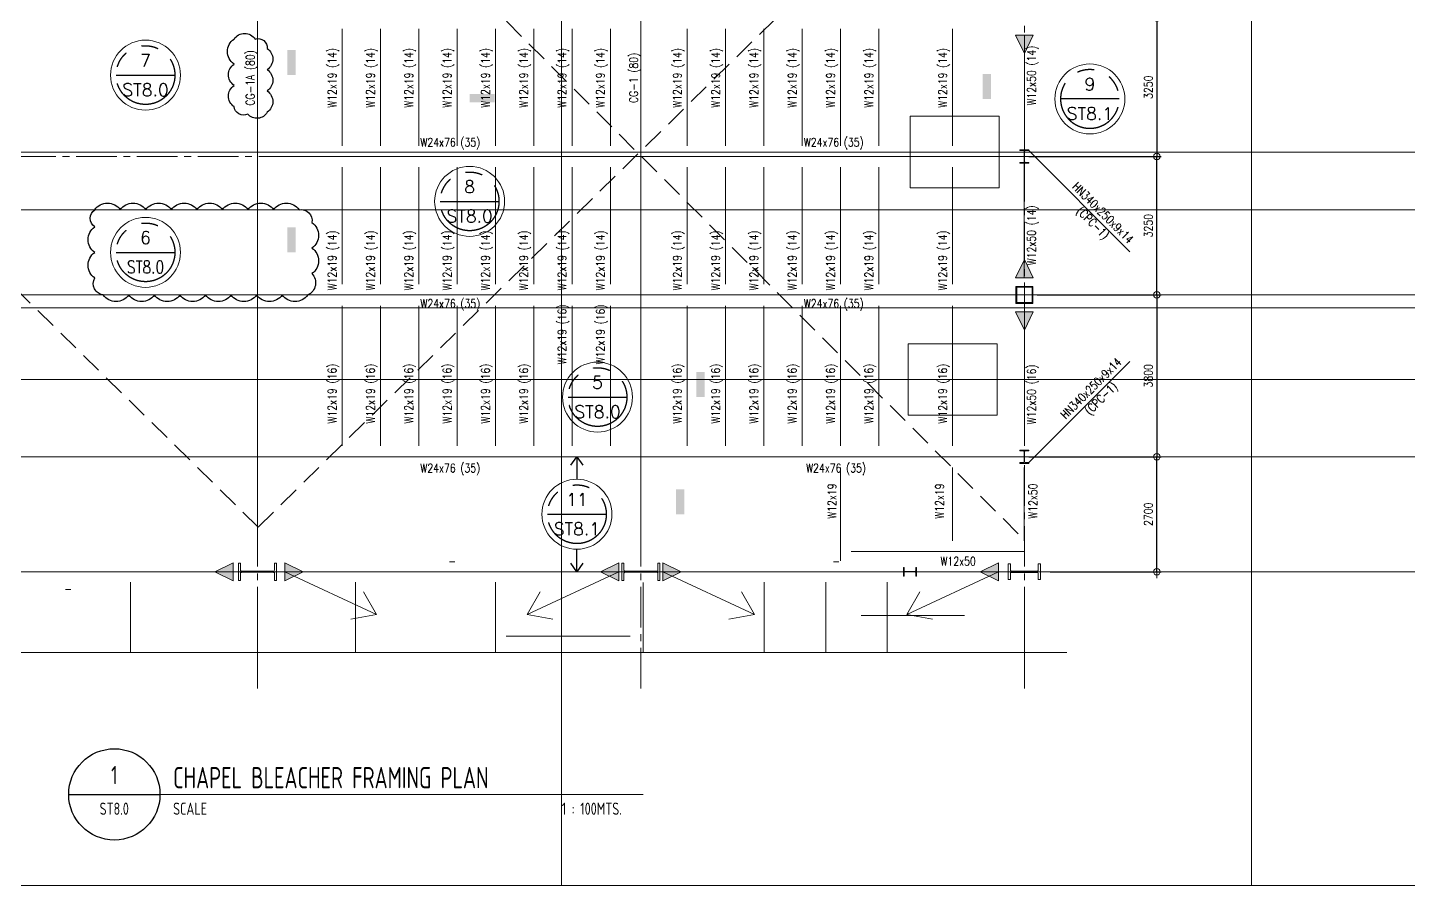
# Model space of a CAD drawing. Header units: millimetres. Extents: x 374056 to 882622, y 26363 to 140094.
# Drawn here: x 734124 to 766536, y 47677 to 67815 of the extents above; entities that cross this region are included whole.
import ezdxf
from ezdxf.enums import TextEntityAlignment as Align

# ---------------------------------------------------------------- set-up
doc = ezdxf.new("R2010")
doc.units = ezdxf.units.MM
doc.header["$MEASUREMENT"] = 0
for name, pattern in [('CENTER', [50.800000000000004, 31.75, -6.35, 6.35, -6.35]), ('CENTER2', [28.575000000000003, 19.05, -3.175, 3.175, -3.175]), ('HIDDEN', [0.375, 0.25, -0.125]), ('PHANTOM2', [1.25, 0.625, -0.125, 0.125, -0.125, 0.125, -0.125])]:
    doc.linetypes.add(name, pattern=pattern)
doc.layers.get('0').update_dxf_attribs({"lineweight": 9})
for name, color, linetype, lineweight in [('A-ANNO_DIM', 1, 'Continuous', 5), ('A_ARCHITECTURAL BACKGROUND', 251, 'Continuous', 5), ('COLUMN', 4, 'Continuous', 20), ('HATCH', 8, 'Continuous', 5), ('HATCH @ 1', 8, 'Continuous', 5), ('OUTLINE', 252, 'CENTER2', 9), ('REVCLOUD', 6, 'Continuous', 25), ('S-ANNO-DIMS', 252, 'Continuous', 5), ('S-ANNO-NPLT', 7, 'Continuous', 9), ('S-Anno-Symb', 143, 'PHANTOM2', 30), ('S-Anno-Text', 52, 'Continuous', 9), ('S-BEAM', 5, 'Continuous', 9), ('S-BEAM-IDEN', 2, 'Continuous', 9), ('S-BRACE', 2, 'Continuous', 9), ('S-CONN', 1, 'Continuous', 9), ('S_GRID LINES', 252, 'CENTER', 5)]:
    doc.layers.add(name, color=color, linetype=linetype, lineweight=lineweight)
doc.layers.add('S-DETL-GRID', color=62, linetype='Continuous', lineweight=9, plot=False)
doc.layers.add('TARGET-MAIN', color=1, linetype='Continuous')
doc.styles.add('1', font='romans.shx', dxfattribs={"width": 0.8, "height": 100})
doc.styles.add('ARCHITEXT', font='architxt.shx', dxfattribs={"width": 0.85})
doc.styles.add('ARIALNW', font='ARIALN.TTF')
doc.styles.add('ROMANS', font='ROMANS.shx', dxfattribs={"width": 0.8, "height": 40})
doc.styles.add('ROMANSX', font='ROMANS.shx', dxfattribs={"height": 0.09375})
doc.styles.add('SIMPLEX', font='SIMPLEX.shx', dxfattribs={"width": 1.1})
doc.dimstyles.new('DIM 200', dxfattribs={"dimtxt": 0.36, "dimasz": 0.2, "dimexe": 0.1, "dimexo": 0, "dimgap": 0.08, "dimtad": 1, "dimlfac": 2, "dimrnd": 0.005, "dimzin": 1, "dimdsep": 46, "dimtxsty": 'ARIALNW', "dimcen": 0.09, "dimclrd": 6, "dimclre": 6, "dimclrt": 13, "dimadec": 0, "dimazin": 0, "dimtfac": 1, "dimtofl": 0, "dimtmove": 2, "dimatfit": 3, "dimfxl": 0, "dimtolj": 1, "dimtzin": 0, "dimarcsym": 0})
doc.dimstyles.new('DIM_100', dxfattribs={"dimtxt": 300, "dimasz": 2, "dimexe": 100, "dimexo": 250, "dimgap": 250, "dimtad": 1, "dimdec": 0, "dimrnd": 1, "dimzin": 1, "dimdsep": 46, "dimtxsty": '1', "dimblk1": 'ESCADIM_ARW', "dimblk2": 'ESCADIM_ARW', "dimsah": 1, "dimcen": 50, "dimclrd": 256, "dimclre": 256, "dimclrt": 52, "dimazin": 0, "dimtfac": 1, "dimtdec": 0, "dimtofl": 0, "dimtmove": 0, "dimatfit": 3, "dimldrblk": 'ESCADIM_ARW', "dimfxl": 0, "dimtolj": 1, "dimtzin": 0, "dimarcsym": 0})
doc.dimstyles.new('ESCA100', dxfattribs={"dimtxt": 200, "dimasz": 1, "dimexe": 100, "dimexo": 100, "dimgap": 100, "dimtad": 1, "dimdec": 0, "dimrnd": 1, "dimdsep": 46, "dimtxsty": 'ROMANS', "dimblk1": 'ESCADIM_ARW', "dimblk2": 'ESCADIM_ARW', "dimsah": 1, "dimcen": 50, "dimclrd": 256, "dimclre": 256, "dimclrt": 3, "dimadec": 0, "dimazin": 0, "dimtfac": 1, "dimtdec": 0, "dimtofl": 0, "dimtmove": 0, "dimatfit": 3, "dimldrblk": 'ESCADIM_ARW', "dimfxl": 0, "dimtolj": 1, "dimtzin": 0, "dimarcsym": 0})

# ---------------------------------------------------------------- blocks, each defined once
blk = doc.blocks.new('ESCADIM_ARW')
at = {"color": 7}
blk.add_line((-150, 0), (150, 0), dxfattribs=at)
blk.add_circle((0, 0), 75, dxfattribs=at)
blk = doc.blocks.new('*D7')
at = {"layer": 'Defpoints', "color": 0, "ltscale": 0.05, "transparency": 16777216}
for p in [(757524.8440403169, 68040.23397967129, 3.232532899711838e-06), (757524.8440403169, 64790.2339796713, 3.232532899711838e-06), (760631.3640993128, 64790.2339796713)]:
    blk.add_point(p, dxfattribs=at)
at = {"layer": 'S-ANNO-DIMS', "lineweight": -2, "ltscale": 0.05, "transparency": 16777216}
for p, q in [((757624.8440403169, 68040.23397967129), (760731.3640993128, 68040.23397967129)), ((760631.3640993128, 68039.23397967129), (760631.3640993128, 64791.2339796713)), ((757624.8440403169, 64790.2339796713), (760731.3640993128, 64790.2339796713))]:
    blk.add_line(p, q, dxfattribs=at)
for p, rotation in [((760631.3640993128, 68040.23397967129), 90), ((760631.3640993128, 64790.2339796713), 270)]:
    blk.add_blockref('ESCADIM_ARW', p, dxfattribs=dict(at, rotation=rotation))
at = {"layer": 'S-ANNO-DIMS', "color": 3, "ltscale": 0.05, "transparency": 16777216, "insert": (760431.3640993128, 66415.23397967142), "char_height": 200, "attachment_point": 5, "rotation": 90, "style": 'ROMANS'}
blk.add_mtext('\\A1;3250', dxfattribs=at)
blk = doc.blocks.new('*D8')
at = {"layer": 'Defpoints', "color": 0, "ltscale": 0.05, "transparency": 16777216}
for p in [(757721.0181872194, 61540.23397967129, 2.605193430722238e-07), (757524.8440403169, 57740.2339796713, 3.068247383478047e-06), (760631.3640993128, 57740.2339796713)]:
    blk.add_point(p, dxfattribs=at)
at = {"layer": 'S-ANNO-DIMS', "lineweight": -2, "ltscale": 0.05, "transparency": 16777216}
for p, q in [((757821.0181872194, 61540.23397967129), (760731.3640993128, 61540.23397967129)), ((760631.3640993128, 61539.23397967129), (760631.3640993128, 57741.2339796713)), ((757624.8440403169, 57740.2339796713), (760731.3640993128, 57740.2339796713))]:
    blk.add_line(p, q, dxfattribs=at)
for p, rotation in [((760631.3640993128, 61540.23397967129), 90), ((760631.3640993128, 57740.2339796713), 270)]:
    blk.add_blockref('ESCADIM_ARW', p, dxfattribs=dict(at, rotation=rotation))
at = {"layer": 'S-ANNO-DIMS', "color": 3, "ltscale": 0.05, "transparency": 16777216, "insert": (760431.3640993128, 59640.23397967142), "char_height": 200, "attachment_point": 5, "rotation": 90, "style": 'ROMANS'}
blk.add_mtext('\\A1;3800', dxfattribs=at)
blk = doc.blocks.new('*D9')
at = {"layer": 'Defpoints', "color": 0, "ltscale": 0.05, "transparency": 16777216}
for p in [(757524.8440403169, 64790.2339796713, 3.232532899711838e-06), (760631.3640993128, 64790.2339796713), (757721.0181872194, 61540.23397967129, 2.605193430722238e-07)]:
    blk.add_point(p, dxfattribs=at)
at = {"layer": 'S-ANNO-DIMS', "lineweight": -2, "ltscale": 0.05, "transparency": 16777216}
for p, q in [((757624.8440403169, 64790.2339796713), (760731.3640993128, 64790.2339796713)), ((760631.3640993128, 61541.23397967129), (760631.3640993128, 64789.2339796713)), ((757821.0181872194, 61540.23397967129), (760731.3640993128, 61540.23397967129))]:
    blk.add_line(p, q, dxfattribs=at)
for p, rotation in [((760631.3640993128, 64790.2339796713), 90), ((760631.3640993128, 61540.23397967129), 270)]:
    blk.add_blockref('ESCADIM_ARW', p, dxfattribs=dict(at, rotation=rotation))
at = {"layer": 'S-ANNO-DIMS', "color": 3, "ltscale": 0.05, "transparency": 16777216, "insert": (760431.3640993128, 63165.23397967142), "char_height": 200, "attachment_point": 5, "rotation": 90, "style": 'ROMANS'}
blk.add_mtext('\\A1;3250', dxfattribs=at)
blk = doc.blocks.new('*D10')
at = {"layer": 'Defpoints', "color": 0, "ltscale": 0.05, "transparency": 16777216}
for p in [(757524.8440403169, 57740.2339796713, 3.068247383478047e-06), (760631.3640993128, 57740.2339796713), (758026.986187214, 55040.2339796713, 3.201188598028469e-06)]:
    blk.add_point(p, dxfattribs=at)
at = {"layer": 'S-ANNO-DIMS', "lineweight": -2, "ltscale": 0.05, "transparency": 16777216}
for p, q in [((757624.8440403169, 57740.2339796713), (760731.3640993128, 57740.2339796713)), ((760631.3640993128, 55041.2339796713), (760631.3640993128, 57739.2339796713)), ((758126.986187214, 55040.2339796713), (760731.3640993128, 55040.2339796713))]:
    blk.add_line(p, q, dxfattribs=at)
for p, rotation in [((760631.3640993128, 57740.2339796713), 90), ((760631.3640993128, 55040.2339796713), 270)]:
    blk.add_blockref('ESCADIM_ARW', p, dxfattribs=dict(at, rotation=rotation))
at = {"layer": 'S-ANNO-DIMS', "color": 3, "ltscale": 0.05, "transparency": 16777216, "insert": (760431.3640993128, 56390.23397967142), "char_height": 200, "attachment_point": 5, "rotation": 90, "style": 'ROMANS'}
blk.add_mtext('\\A1;2700', dxfattribs=at)
blk = doc.blocks.new('Bubble')
at = {"layer": 'S-ANNO-NPLT'}
blk.add_circle((2.842170943040401e-14, 0), 0.2607709706217895, dxfattribs=at)
at = {"layer": 'S-Anno-Symb', "color": 0}
blk.add_line((-0.21875, 0), (0.21875, 0), dxfattribs=at)
blk.add_circle((2.842170943040401e-14, 0), 0.2187499999999999, dxfattribs=at)
at = {"layer": 'S-Anno-Symb', "style": 'ROMANSX'}
for tag, p in [('1', (2.842170943040401e-14, 0.1093749999999964)), ('S1', (2.842170943040401e-14, -0.109375))]:
    blk.add_attdef(tag, text='', height=0.09374999999999997, dxfattribs=at).set_placement(p, align=Align.MIDDLE_CENTER)
at = {"layer": 'S-Anno-Symb', "style": 'ROMANSX', "width": 1.018385241973342, "flags": 8}
blk.add_attdef('LONG', text='', height=0.09374999999999997, dxfattribs=at).set_placement((-0.1795813261515491, -0.1249084056324712), (0.1795813261515491, -0.1249084056324712), align=Align.FIT)
blk = doc.blocks.new('2F COLUMN LAYOUT')
at = {"layer": 'COLUMN', "ltscale": 0.05}
for points, elevation in [([(43999.12685309746, 72095.18699999998), (43896.51085309742, 72095.18699999998), (43896.51085309742, 72111.44300000003), (43975.75885309745, 72111.44300000003, 0.414213562373095), (43994.42785309744, 72130.11200000002), (43994.42785309744, 72369.88799999998, 0.414213562373095), (43975.75885309745, 72388.55699999997), (43896.51085309742, 72388.55699999997), (43896.51085309742, 72404.81300000002), (44101.7428530975, 72404.81300000002), (44101.7428530975, 72388.55699999997), (44022.49485309748, 72388.55699999997, 0.414213562373095), (44003.82585309749, 72369.88799999998), (44003.82585309749, 72130.11200000002, 0.414213562373095), (44022.49485309748, 72111.44300000003), (44101.7428530975, 72111.44300000003), (44101.7428530975, 72095.18699999998), (43999.12685309746, 72095.18699999998)], 2.972013556639601e-06), ([(43999.12685309746, 65595.18699999998), (43896.51085309742, 65595.18699999998), (43896.51085309742, 65611.44300000003), (43975.75885309745, 65611.44300000003, 0.414213562373095), (43994.42785309744, 65630.11200000002), (43994.42785309744, 65869.88799999998, 0.414213562373095), (43975.75885309745, 65888.55699999997), (43896.51085309742, 65888.55699999997), (43896.51085309742, 65904.81300000002), (44101.7428530975, 65904.81300000002), (44101.7428530975, 65888.55699999997), (44022.49485309748, 65888.55699999997, 0.414213562373095), (44003.82585309749, 65869.88799999998), (44003.82585309749, 65630.11200000002, 0.414213562373095), (44022.49485309748, 65611.44300000003), (44101.7428530975, 65611.44300000003), (44101.7428530975, 65595.18699999998), (43999.12685309746, 65595.18699999998)], 3.233408676473103e-07), ([(43999.12685309746, 58545.18699999998), (43896.51085309742, 58545.18699999998), (43896.51085309742, 58561.44300000003), (43975.75885309745, 58561.44300000003, 0.414213562373095), (43994.42785309744, 58580.11200000002), (43994.42785309744, 58819.88799999998, 0.414213562373095), (43975.75885309745, 58838.55699999997), (43896.51085309742, 58838.55699999997), (43896.51085309742, 58854.81300000002), (44101.7428530975, 58854.81300000002), (44101.7428530975, 58838.55699999997), (44022.49485309748, 58838.55699999997, 0.414213562373095), (44003.82585309749, 58819.88799999998), (44003.82585309749, 58580.11200000002, 0.414213562373095), (44022.49485309748, 58561.44300000003), (44101.7428530975, 58561.44300000003), (44101.7428530975, 58545.18699999998), (43999.12685309746, 58545.18699999998)], 2.807728040405803e-06), ([(41470.15287323983, 55999.70756189595), (41470.15287323983, 55897.09156189591), (41453.89687323978, 55897.09156189591), (41453.89687323978, 55976.33956189593, 0.414213562373095), (41435.22787323978, 55995.00856189593), (41195.45187323983, 55995.00856189593, 0.414213562373095), (41176.78287323983, 55976.33956189593), (41176.78287323983, 55897.09156189591), (41160.52687323978, 55897.09156189591), (41160.52687323978, 56102.32356189599), (41176.78287323983, 56102.32356189599), (41176.78287323983, 56023.07556189597, 0.414213562373095), (41195.45187323983, 56004.40656189597), (41435.22787323978, 56004.40656189597, 0.414213562373095), (41453.89687323978, 56023.07556189597), (41453.89687323978, 56102.32356189599), (41470.15287323983, 56102.32356189599), (41470.15287323983, 55999.70756189595)], 4.235443829361862e-06)]:
    blk.add_lwpolyline(points, format="xyb", dxfattribs=dict(at, elevation=elevation))
blk = doc.blocks.new('TARGET-DWGLABEL')
at = {"layer": 'TARGET-MAIN'}
blk.add_line((-7.5, 0), (7.5, 0), dxfattribs=at)
blk.add_circle((0, 0), 7.5, dxfattribs=at)
at = {"layer": 'TARGET-MAIN', "color": 2, "style": 'ARCHITEXT', "width": 0.85}
blk.add_text('SCALE', height=2, dxfattribs=at).set_placement((9.6590266764415, -2.355233626082281), align=Align.MIDDLE_LEFT)
at = {"layer": 'TARGET-MAIN', "color": 6, "style": 'ARCHITEXT', "width": 0.85}
blk.add_attdef('DRAWING_TITLE', text='', height=5, dxfattribs=at).set_placement((9.079032245179405, 4.406614861739399), align=Align.MIDDLE_LEFT)
at = {"layer": 'TARGET-MAIN', "color": 4, "style": 'ARCHITEXT', "width": 0.85}
blk.add_attdef('DWG_NO.', text='', height=3, dxfattribs=at).set_placement((0, 3.173398716493693), align=Align.MIDDLE_CENTER)
at = {"layer": 'TARGET-MAIN', "color": 3, "style": 'ARCHITEXT', "width": 0.85}
blk.add_attdef('SHT_NO.', text='', height=2, dxfattribs=at).set_placement((-0.01528166999560199, -2.355233626082281), align=Align.MIDDLE_CENTER)
at = {"layer": 'TARGET-MAIN', "color": 2, "style": 'ARCHITEXT', "width": 0.85}
blk.add_attdef('SCALE', text='', height=2, dxfattribs=at).set_placement((69.60350370701599, -2.355233626082281), align=Align.MIDDLE_RIGHT)
blk = doc.blocks.new('2F FRAMING LAYOUT_new')
at = {"layer": 'S-CONN'}
for points in [[(210.6086606754689, 2849.999999999993), (0.2416435347404331, 2420.983687171298), (-210.125373605988, 2849.999999999993)], [(210.6086606754689, -2850), (0.2416435347404331, -2420.983687171298), (-210.125373605988, -2850)], [(210.6086606754689, -3650), (0.2416435347404331, -4079.016312828709), (-210.125373605988, -3650)], [(-18572.92526884959, -9961.995336421627), (-19001.94158167834, -9751.628319280928), (-18572.92526884959, -9541.261302169376)], [(-17360.9892688496, -9961.995336421627), (-16931.97295602085, -9751.628319280928), (-17360.9892688496, -9541.261302169376)], [(-9516.156842602533, -9961.995336421627), (-9945.173155431286, -9751.628319280928), (-9516.156842602533, -9541.261302169376)], [(-8483.036842602422, -9961.995336421627), (-8054.020529773668, -9751.628319280928), (-8483.036842602422, -9541.261302169376)], [(-605.564842607826, -9961.227640517413), (-1034.581155436579, -9750.860623376713), (-605.564842607826, -9540.493606265176)]]:
    blk.add_hatch(color=256, dxfattribs=at).paths.add_polyline_path(points)
at = {"layer": 'HATCH', "linetype": 'CENTER2', "ltscale": 0.5}
blk.add_line((-3828.938088797615, -10773.37980707036, 1.793210862977392e-05), (-1400.288935882505, -10773.37980709952, 1.789680444362921e-05), dxfattribs=at)
at = {"layer": 'S-BEAM'}
for p, q in [((-18001.16421594378, 9350.000000000022, -3.191001283255851e-05), (-17999.59684261703, -9369.019999999968, -2.246505051922828e-06)), ((-8999.596843867563, 9349.999999998698, -1.727656288316e-05), (-8999.596843867563, -9453.531000001305, -1.727656288316e-05)), ((-16015.78157635441, 250.0000000000073, 6.209106294492264e-05), (-16015.78157635441, 2999.999999999993, 6.66043321037449e-05)), ((-15116.05825711682, 250.0000000000073, 6.209106294496964e-05), (-15116.05825711682, 2999.999999999993, 6.66043321037919e-05)), ((-14216.33493797493, 250.0000000000073, 6.209106294501664e-05), (-14216.33493797493, 2999.999999999993, 6.66043321038389e-05)), ((-13316.61161881231, 250.0000000000073, 6.209106294506364e-05), (-13316.61161881231, 2999.999999999993, 6.66043321038859e-05)), ((-12416.88829960278, 250.0000000000073, 6.209106294511064e-05), (-12416.88829960278, 2999.999999999993, 6.66043321039329e-05)), ((-11517.16498046089, 250.0000000000073, 6.209106294515764e-05), (-11517.16498046089, 2999.999999999993, 6.66043321039799e-05)), ((-10617.441661319, 250.0000000000073, 6.209106294520464e-05), (-10617.441661319, 2999.999999999993, 6.66043321040269e-05)), ((-9717.718342177104, 250.0000000000073, 6.209106294525164e-05), (-9717.718342177104, 2999.999999999993, 6.66043321040739e-05)), ((-7913.27916053927, 250.0000000000073, -5.88051542370258e-05), (-7913.27916053927, 2999.999999999993, -5.429188507820354e-05)), ((-7013.555841305293, 250.0000000000073, 7.084587434923534e-05), (-7013.555841305293, 2999.999999999993, 7.535914350805759e-05)), ((-6113.83252211113, 250.0000000000073, 7.055616851077138e-05), (-6113.83252211113, 2999.999999999993, 7.506943766959364e-05)), ((-5214.109202949912, 250.0000000000073, 6.783422258305405e-05), (-5214.109202949912, 2999.999999999993, 7.234749174187631e-05)), ((-4314.385883776238, 250.0000000000073, 6.5621798373374e-05), (-4314.385883776238, 2999.999999999993, 7.013506753219626e-05)), ((-3414.662564586615, 250.0000000000073, 6.578633165210158e-05), (-3414.662564586615, 2999.999999999993, 7.029960081092384e-05)), ((-1683.964495970285, 250.0000000000073, 0.0001108376182969808), (-1683.964495970285, 2999.999999999993, 0.0001153508874558031)), ((-0.09921479248441756, -2850, 5.528523948037387e-07), (0.09921479260083288, 2849.999999999993, -5.528523948037387e-07)), ((-17749.59684260248, 0, -1.675575341610271e-06), (-9197.685055469163, 0, -2.954982997726565e-08)), ((-8697.752393650124, 7.275957614183426e-12, 6.667449224864985e-08), (-399.5968426080653, 7.275957614183426e-12, 1.663858382412798e-06)), ((-16015.78157635441, -2995.186999999984, 5.345491215928476e-05), (-16015.78157635441, -249.9999999999927, 6.109358272413112e-05)), ((-15116.05825711682, -2995.186999999984, 5.345491215933176e-05), (-15116.05825711682, -249.9999999999927, 6.109358272417812e-05)), ((-14216.33493797493, -2995.186999999984, 5.345491215937876e-05), (-14216.33493797493, -249.9999999999927, 6.109358272422512e-05)), ((-13316.61161881231, -2995.186999999984, 5.345491215942576e-05), (-13316.61161881231, -249.9999999999927, 6.109358272427212e-05)), ((-12416.88829960278, -2995.186999999984, 5.345491215947276e-05), (-12416.88829960278, -249.9999999999927, 6.109358272431912e-05)), ((-11517.16498046089, -2995.186999999984, 5.345491215951977e-05), (-11517.16498046089, -249.9999999999927, 6.109358272436612e-05)), ((-10617.441661319, -2995.186999999984, 5.345491215956677e-05), (-10617.441661319, -249.9999999999927, 6.109358272441312e-05)), ((-9717.718342177104, -2995.186999999984, 5.345491215961377e-05), (-9717.718342177104, -249.9999999999927, 6.109358272446012e-05)), ((-7913.27916053927, -2995.186999999984, -6.744130502266367e-05), (-7913.27916053927, -249.9999999999927, -5.980263445781732e-05)), ((-7013.555841305293, -2995.186999999984, 6.220972356359747e-05), (-7013.555841305293, -249.9999999999927, 6.984839412844382e-05)), ((-6113.83252211113, -2995.186999999984, 6.19200177251335e-05), (-6113.83252211113, -249.9999999999927, 6.955868828997986e-05)), ((-5214.109202949912, -2995.186999999984, 5.919807179741617e-05), (-5214.109202949912, -249.9999999999927, 6.683674236226253e-05)), ((-4314.385883776238, -2995.186999999984, 5.698564758773613e-05), (-4314.385883776238, -249.9999999999927, 6.462431815258248e-05)), ((-3414.662564586615, -2995.186999999984, 5.71501808664637e-05), (-3414.662564586615, -249.9999999999927, 6.478885143131006e-05)), ((-1683.964495970285, -2995.186999999984, 0.0001022014675113429), (-1683.964495970285, -249.9999999999927, 0.0001098401380761893)), ((-17749.59684260248, -3250.000000000007, -4.928478583687045e-06), (-9197.685055469163, -3250.000000000007, -3.474669975936696e-06)), ((-16015.78157635441, -3504.813000000031, 5.345491215928476e-05), (-16015.78157635441, -6795.186999999969, 6.108568368250875e-05)), ((-15116.05825711682, -3504.813000000031, 5.345491215933176e-05), (-15116.05825711682, -6795.186999999969, 6.108568368255575e-05)), ((-14216.33493797493, -3504.813000000031, 5.345491215937876e-05), (-14216.33493797493, -6795.186999999969, 6.108568368260275e-05)), ((-13316.61161881231, -3504.813000000031, 5.345491215942576e-05), (-13316.61161881231, -6795.186999999969, 6.108568368264975e-05)), ((-12416.88829960278, -3504.813000000031, 5.345491215947276e-05), (-12416.88829960278, -6795.186999999969, 6.108568368269675e-05)), ((-11517.16498046089, -3504.813000000031, 5.345491215951977e-05), (-11517.16498046089, -6795.186999999969, 6.108568368274375e-05)), ((-10617.441661319, -3504.813000000031, 5.345491215956677e-05), (-10617.441661319, -6795.186999999969, 6.108568368279075e-05)), ((-9717.718342177104, -3504.813000000031, 5.345491215961377e-05), (-9717.718342177104, -6795.186999999969, 6.108568368283775e-05)), ((-8697.752393650124, -3250, -3.359803369672069e-06), (-353.0859895050526, -3250, -1.915726367276614e-06)), ((-7913.27916053927, -3504.813000000031, -6.744130502266367e-05), (-7913.27916053927, -6795.186999999969, -5.981053349943969e-05)), ((-7013.555841305293, -3504.813000000031, 6.220972356359747e-05), (-7013.555841305293, -6795.186999999969, 6.984049508682144e-05)), ((-6113.83252211113, -3504.813000000031, 6.19200177251335e-05), (-6113.83252211113, -6795.186999999969, 6.955078924835749e-05)), ((-5214.109202949912, -3504.813000000031, 5.919807179741617e-05), (-5214.109202949912, -6795.186999999969, 6.682884332064016e-05)), ((-4314.385883776238, -3504.813000000031, 5.698564758773613e-05), (-4314.385883776238, -6795.186999999969, 6.461641911096011e-05)), ((-3414.662564586615, -3504.813000000031, 5.71501808664637e-05), (-3414.662564586615, -6795.186999999969, 6.478095238968769e-05)), ((-1683.964495970285, -3504.813000000031, 0.0001022014675113429), (-1683.964495970285, -6795.186999999969, 0.0001098322390345669)), ((0.1516328556463122, -3779.813000000016, -4.387575002976762e-06), (0.1516328556463122, -6795.186999999969, 5.612229884830017e-07)), ((-9197.685055469163, -7048.988040663149, 1.393826269415632e-05), (-17749.78815264837, -7050.110934321485, -9.052122419969053e-07)), ((-8697.752393650124, -7048.988040663149, 1.393826269415632e-05), (-203.0859895050526, -7050.103392866753, -8.055221302454555e-07)), ((-4314.385883776122, -9495.974188602086, 6.101966405453579e-05), (-4314.385883776005, -7304.419451422269, 6.461641911096653e-05)), ((-1683.964495970402, -9023.11988139106, 0.0001070115271640823), (-1683.964495970285, -7304.419451422269, 0.0001098322390345669)), ((-0.3518132466124371, -7304.813000000016, -2.886578063899061e-07), (-0.3518132464960217, -9023.263154315195, -2.886578073788137e-07)), ((-4063.009914503549, -9273.016640333066, 6.138557948228497e-05), (0.5581527870381251, -9273.016640333357, -2.663711158104334e-06)), ((-26443.03184260265, -9749.999999999978, -2.246505051922808e-06), (-18572.92526884959, -9751.08808003128, 1.885568864625205e-06)), ((-20982.67654062656, -11649.31554802684, -1.000071016019109e-05), (-20982.67654062656, -9996.73016889052, -1.000071016019109e-05)), ((-9516.156842602533, -9751.095864377618, 5.59401404267875e-06), (-17360.9892688496, -9749.999992043442, 1.885568864625205e-06)), ((-15696.74436038779, -11649.31554802684, 7.922020688666048e-06), (-15696.74436038779, -9996.730159134873, 7.922020688666048e-06)), ((-12416.62242706143, -11649.31554802684, 2.976725258221927e-06), (-12416.62242706143, -9996.730159134873, 2.976725258221927e-06)), ((-8949.128362922464, -11649.31554802684, -2.844872415697427e-05), (-8949.128362922464, -10001.16775945669, -2.844872415697427e-05)), ((-8483.036842602422, -9751.108254120583, 5.600879500074257e-06), (-605.564842607826, -9749.999992043442, 6.941642030334306e-07)), ((-6108.46114656399, -11649.31554802684, -6.321959010292788e-06), (-6108.46114656399, -9996.730159134873, -6.321959010292788e-06)), ((-4662.893298550975, -9996.730159134873, -8.161334585147608e-06), (-4662.893298546085, -11649.31554802684, -8.161334585147608e-06)), ((-3217.325450525852, -11649.31554802684, -1.000071016000243e-05), (-3217.325450525852, -9996.730159134873, -1.000071016000243e-05)), ((-17999.59684260236, -11649.31554802684, -2.329825719150557e-06), (-17999.59684260248, -10130.97999999999, -2.246505051922828e-06)), ((0.3640658347867429, -10130.97999999998, -1.311335672167659e-05), (0.4911984858335927, -11649.31554802684, -1.070729281755604e-05)), ((-9249.596842602361, -11262.28216647915, 1.800123447297631e-05), (-12166.62242706132, -11262.28216647914, 2.976725258225397e-06))]:
    blk.add_line(p, q, dxfattribs=at)
at = {"layer": 'S-CONN', "color": 1}
for points, elevation in [([(-210.125373605988, 2849.999999999993), (0.2416435347404331, 2420.983687171298), (210.6086606754689, 2849.999999999993), (-211.2058521343861, 2849.999999999993)], 1.663858382412798e-06), ([(-210.125373605988, -2850), (0.2416435347404331, -2420.983687171298), (210.6086606754689, -2850), (-211.2058521343861, -2850)], 1.663858382412798e-06), ([(-210.125373605988, -3650), (0.2416435347404331, -4079.016312828709), (210.6086606754689, -3650), (-211.2058521343861, -3650)], 1.663858382412798e-06), ([(-18572.92526884959, -9541.261302169376), (-19001.94158167834, -9751.628319280928), (-18572.92526884959, -9961.995336421627), (-18572.92526884959, -9540.180823640934)], 1.885568864625205e-06), ([(-17360.9892688496, -9541.261302169376), (-16931.97295602085, -9751.628319280928), (-17360.9892688496, -9961.995336421627), (-17360.9892688496, -9540.180823640934)], 1.885568864625205e-06), ([(-9516.156842602533, -9541.261302169376), (-9945.173155431286, -9751.628319280928), (-9516.156842602533, -9961.995336421627), (-9516.156842602533, -9540.180823640934)], -2.246505051922808e-06), ([(-8483.036842602422, -9541.261302169376), (-8054.020529773668, -9751.628319280928), (-8483.036842602422, -9961.995336421627), (-8483.036842602422, -9540.180823640934)], -2.246505051922808e-06), ([(-605.564842607826, -9540.493606265176), (-1034.581155436579, -9750.860623376713), (-605.564842607826, -9961.227640517413), (-605.564842607826, -9539.413127736734)], 6.941642030334306e-07)]:
    blk.add_lwpolyline(points, dxfattribs=dict(at, elevation=elevation))
at = {"layer": 'S-BRACE', "ltscale": 0.5}
for points in [[(-15209.78223863093, -10752.09591786027, 1.885568864625205e-06), (-17360.9892688496, -9749.999999999993, 1.885568864625205e-06)], [(-11667.36387282121, -10753.19897683118, 2.023149737918548e-06), (-9516.156842602533, -9751.103058970912, 2.023149737918548e-06)], [(-6334.164937092341, -10751.0081476432, -2.246505051922808e-06), (-8485.371967311017, -9748.912229782924, -2.246505051922808e-06)], [(-2756.771872826619, -10752.41630198734, 6.941642030334306e-07), (-605.564842607826, -9750.320384127073, 6.941642030334306e-07)]]:
    blk.add_leader(points, dimstyle='DIM 200', override={"dimasz": 500, "dimtad": 0, "dimclrd": 2, "dimldrblk": 'Open90', "dimfxl": 0.18}, dxfattribs=at)

msp = doc.modelspace()

# ---------------------------------------------------------------- hatches: boundary and pattern name
at = {"layer": 'HATCH @ 1', "ltscale": 0.05}
h = msp.add_hatch(dxfattribs=at)
h.set_pattern_fill('ANSI31', color=256, scale=250, style=0)
h.set_pattern_definition([(45, (713521.6379839636, -7504.586680122258), (-22.09708691207961, 22.09708691207961), [])])
h.paths.add_polyline_path([(757341.0181872194, 61360.23397967129), (757701.0181872194, 61360.23397967129), (757701.0181872194, 61720.23397967129), (757341.0181872194, 61720.23397967129)], flags=16)
h.paths.add_polyline_path([(757321.0181872194, 61340.23397967129), (757721.0181872194, 61340.23397967129), (757721.0181872194, 61740.23397967129), (757321.0181872194, 61740.23397967129)])

# ---------------------------------------------------------------- linework, layer by layer
at = {"color": 2, "ltscale": 0.05}
for p in [(870287.2003575581, 64893.50156446231), (870279.7197155739, 59555.60110555285)]:
    msp.add_xline(p, (1, 0), dxfattribs=at)
at = {"color": 1, "ltscale": 0.05}
for p in [(717385.0888545857, 63540.2339796713, -2.558205777317252e-06), (757167.5290403168, 61540.2339757142, -2.788876315087251e-05), (757317.5290403168, 57740.13058284744, -2.677855891384135e-05), (717018.1642818708, 55040.23397967129, -2.168006174208751e-06)]:
    msp.add_xline(p, (1, 0), dxfattribs=at)
at = {"ltscale": 0.05}
for points in [[(754837.0155385738, 65732.5015644623), (756930.0155385738, 65732.5015644623), (756930.0155385738, 64054.50156446231), (754837.0155385738, 64054.50156446231)], [(754790.1505338516, 60394.60110555285), (756883.1505338516, 60394.60110555285), (756883.1505338516, 58716.60110555285), (754790.1505338516, 58716.60110555285)]]:
    msp.add_lwpolyline(points, close=True, dxfattribs=at)
at = {"layer": 'A_ARCHITECTURAL BACKGROUND', "linetype": 'HIDDEN', "ltscale": 2000}
for p, q in [((739535.7080745489, 56089.28850808214, -6.070611788186216e-05), (721512.669149808, 73801.77802696862, -5.067594306602142e-05)), ((739532.80022071, 73801.77802710168, -6.070611788186216e-05), (757550.3979619012, 55757.17934962667, -4.254719628637698e-05)), ((739535.7080745489, 56089.28850808214, -6.070611788186216e-05), (757558.7469992897, 73801.77802696862, -5.067594306602142e-05))]:
    msp.add_line(p, q, dxfattribs=at)
at = {"layer": 'COLUMN', "ltscale": 0.05, "elevation": -4.482896448130142e-05}
for points in [[(757321.0181872194, 61340.23397967129), (757721.0181872194, 61340.23397967129), (757721.0181872194, 61740.23397967129), (757321.0181872194, 61740.23397967129)], [(757341.0181872194, 61360.23397967129), (757701.0181872194, 61360.23397967129), (757701.0181872194, 61720.23397967129), (757341.0181872194, 61720.23397967129)]]:
    msp.add_lwpolyline(points, close=True, dxfattribs=at)
at = {"layer": 'COLUMN', "ltscale": 0.05}
for points, elevation in [([(739074.4861872194, 55040.23397967131), (739074.4861872194, 55243.2434796713), (739122.4921872194, 55243.2434796713), (739122.4921872194, 55073.69847967131, 0.4142135623733053), (739142.7486872193, 55053.4419796713), (739899.2876872194, 55053.4419796713, 0.4142135623728846), (739919.5441872193, 55073.69847967131), (739919.5441872193, 55243.2434796713), (739967.5501872194, 55243.2434796713), (739967.5501872194, 54837.22447967127), (739919.5441872193, 54837.22447967127), (739919.5441872193, 55006.76947967131, 0.4142135623733055), (739899.2876872194, 55027.02597967127), (739142.7486872193, 55027.02597967127, 0.4142135623728846), (739122.4921872194, 55006.76947967131), (739122.4921872194, 54837.22447967127), (739074.4861872194, 54837.22447967127), (739074.4861872194, 55040.23397967131)], -4.482896448130142e-05), ([(748074.4861872194, 55040.23397967131), (748074.4861872194, 55243.2434796713), (748122.4921872194, 55243.2434796713), (748122.4921872194, 55073.69847967131, 0.4142135623733053), (748142.7486872193, 55053.4419796713), (748899.2876872194, 55053.4419796713, 0.4142135623728846), (748919.5441872193, 55073.69847967131), (748919.5441872193, 55243.2434796713), (748967.5501872194, 55243.2434796713), (748967.5501872194, 54837.22447967127), (748919.5441872193, 54837.22447967127), (748919.5441872193, 55006.76947967131, 0.4142135623733055), (748899.2876872194, 55027.02597967127), (748142.7486872193, 55027.02597967127, 0.4142135623728846), (748122.4921872194, 55006.76947967131), (748122.4921872194, 54837.22447967127), (748074.4861872194, 54837.22447967127), (748074.4861872194, 55040.23397967131)], -4.482896448130142e-05), ([(757144.9711872194, 55040.23397967128), (757144.9711872194, 55223.68547967131), (757198.0571872194, 55223.68547967131), (757198.0571872194, 55073.31747967129, 0.414213562372863), (757216.4086872194, 55054.9659796713), (757825.6276872193, 55054.9659796713, 0.4142135623733272), (757843.9791872194, 55073.31747967129), (757843.9791872194, 55223.68547967131), (757897.0651872193, 55223.68547967131), (757897.0651872193, 54856.78247967132), (757843.9791872194, 54856.78247967132), (757843.9791872194, 55007.15047967128, 0.4142135623728627), (757825.6276872193, 55025.50197967132), (757216.4086872194, 55025.50197967132, 0.4142135623733273), (757198.0571872194, 55007.15047967128), (757198.0571872194, 54856.78247967132), (757144.9711872194, 54856.78247967132), (757144.9711872194, 55040.23397967128)], -4.182980931906139e-05)]:
    msp.add_lwpolyline(points, format="xyb", dxfattribs=dict(at, elevation=elevation))
at = {"layer": 'OUTLINE', "color": 37, "ltscale": 0.05}
msp.add_line((720442.2261729821, 53140.91843164447, -3.345810614522228e-05), (758521.0181872178, 53140.91843164447, -3.345810614522228e-05), dxfattribs=at)
at = {"layer": 'REVCLOUD', "color": 7, "ltscale": 0.05}
for points in [[(738968.3358228334, 67547.53079969207, -0.52056705), (739468.3358228334, 67547.53079969207, -0.52056705), (739748.4731707732, 67327.66814763196, -0.52056705), (739748.4731707732, 66827.66814763196, -0.52056705), (739748.4731707732, 66327.66814763196, -0.52056705), (739748.4731707732, 65827.66814763196, -0.52056705), (739292.560927215, 65783.58039119012, -0.52056705), (738968.3358228334, 65959.35528680838, -0.52056705), (738968.3358228334, 66459.35528680838, -0.52056705), (738968.3358228334, 66959.35528680838, -0.52056705)], [(735697.9905169018, 63539.63350565452, -0.52056705), (736297.9905169018, 63539.63350565452, -0.52056705), (736897.9905169018, 63539.63350565452, -0.52056705), (737497.9905169018, 63539.63350565452, -0.52056705), (738097.9905169018, 63539.63350565452, -0.52056705), (738697.9905169018, 63539.63350565452, -0.52056705), (739297.9905169018, 63539.63350565452, -0.52056705), (739897.9905169018, 63539.63350565452, -0.52056705), (740497.9905169018, 63539.63350565452, -0.52056705), (740797.9662546838, 63239.60924343648, -0.52056705), (740797.9662546838, 62639.60924343648, -0.52056705), (740797.9662546838, 62039.60924343648, -0.52056705), (740699.3397688965, 61538.23572922378, -0.52056705), (740099.3397688965, 61538.23572922378, -0.52056705), (739499.3397688965, 61538.23572922378, -0.52056705), (738899.3397688965, 61538.23572922378, -0.52056705), (738299.3397688965, 61538.23572922378, -0.52056705), (737699.3397688965, 61538.23572922378, -0.52056705), (737099.3397688965, 61538.23572922378, -0.52056705), (736499.3397688965, 61538.23572922378, -0.52056705), (735899.3397688965, 61538.23572922378, -0.52056705), (735697.9905169018, 61936.88647722911, -0.52056705), (735697.9905169018, 62536.88647722911, -0.52056705), (735697.9905169018, 63136.88647722911, -0.52056705)]]:
    msp.add_lwpolyline(points, format="xyb", close=True, dxfattribs=at)
at = {"layer": 'S-Anno-Symb', "linetype": 'ByBlock'}
for points, elevation in [([(737712.6717690068, 66700.04767482226, 0, 0, 0), (740320.5123008359, 66700.04767482226, 196.07256, 196.07256, 0), (740320.5123008359, 67288.26535482249, 0, 0, 0)], 0.0001431855390665116), ([(758238.2132394557, 66140.23397967129, 0, 0, 0), (756639.2250122227, 66140.23397967129, 196.07256, 196.07256, 0), (756639.2250122227, 66728.45165967153, 0, 0, 0)], -4.482896448130142e-05), ([(744499.2820997688, 64424.53900973466, 0, 0, 0), (744499.2820997688, 66155.85314906269, 196.07256, 196.07256, 0), (745087.499779769, 66155.85314906269, 0, 0, 0)], -4.934292346594974e-05), ([(737712.6717690068, 62538.93461743915, 0, 0, 0), (740320.5123008359, 62538.93461743915, 196.07256, 196.07256, 0), (740320.5123008359, 63127.15229743939, 0, 0, 0)], -6.099403470982397e-06), ([(748322.6484427237, 59140.85627661707, 0, 0, 0), (749921.6366699567, 59140.85627661707, 196.07256, 196.07256, 0), (749921.6366699567, 59729.07395661731, 0, 0, 0)], -4.333271844690802e-05), ([(747839.4282565684, 56390.17526595765, 0, 0, 0), (749438.4164838014, 56390.17526595765, 196.07256, 196.07256, 0), (749438.4164838014, 56978.39294595789, 0, 0, 0)], -3.418179957135898e-05)]:
    msp.add_lwpolyline(points, format="xyseb", dxfattribs=dict(at, elevation=elevation))
at = {"layer": 'S-Anno-Text', "color": 1}
msp.add_line((735088.1510497802, 49813.4309613814, -7.836052813727686e-09), (748569.4939922938, 49813.4309613814, -7.836052813727686e-09), dxfattribs=at)
at = {"layer": 'S-BEAM-IDEN', "color": 3}
for p, q in [((757622.7610403169, 64928.79097967127, -4.45056236136541e-05), (759998.0279765691, 62553.52404341903, -4.45056236136541e-05)), ((757622.7610403169, 57601.67697967133, -4.202123644089561e-05), (759998.0279765691, 59976.94391592357, -4.202123644089561e-05))]:
    msp.add_line(p, q, dxfattribs=at)
at = {"layer": 'S-DETL-GRID'}
for p, q in [((746656.3880476116, 115476.7086160452, -7.836052813727686e-09), (746656.3880476115, 47676.70871907893, -7.836052813727686e-09)), ((762856.3880476136, 115476.7086160452, -7.836052813727686e-09), (762856.3880476134, 47676.70871907893, -7.836052813727686e-09)), ((811456.3880476193, 61236.7086984722, -7.836052813727686e-09), (714256.3880476077, 61236.7086984722, -7.836052813727686e-09))]:
    msp.add_line(p, q, dxfattribs=at)
at = {"layer": 'S-DETL-GRID', "color": 252, "elevation": -7.836052813727686e-09}
msp.add_lwpolyline([(714256.3880476077, 115476.7086160452), (811456.3880476193, 115476.7086160452), (811456.3880476193, 47676.70871907893), (714256.3880476077, 47676.70871907893)], close=True, dxfattribs=at)
at = {"layer": 'S_GRID LINES', "linetype": 'CENTER2', "ltscale": 50}
for p, q in [((739521.0181872194, 52302.51741089192, -4.482896448130142e-05), (739521.0181864145, 83314.17556935633, -4.251754263312851e-05)), ((748521.0181865039, 52302.51741089195, -4.482896448130138e-05), (748521.018185699, 83314.17556935636, -4.251754263312847e-05)), ((757521.0181872194, 52302.51741089192, -4.482896448130142e-05), (757521.0181864145, 83314.17556935633, -4.251754263312851e-05)), ((718117.3812817215, 64790.2339796713, 3.307703325845052e-06), (759811.7381872868, 64790.2339796713, -4.767609365371596e-05)), ((716447.7625858885, 63540.2339796713, -1.561422336724276e-06), (759811.7381872868, 63540.2339796713, -4.767609365371596e-05)), ((716447.7625858885, 55040.2339796713, -1.561422336724276e-06), (759811.7381872868, 55040.2339796713, -4.767609365371596e-05))]:
    msp.add_line(p, q, dxfattribs=at)

# ---------------------------------------------------------------- block references
msp.add_blockref('2F COLUMN LAYOUT', (713521.0181872194, -959.7660203287014, -4.482896448130141e-05))
at = {"layer": 'A-ANNO_DIM'}
msp.add_blockref('2F FRAMING LAYOUT_new', (757520.6150298219, 64790.2339757142, -2.59730367835959e-05), dxfattribs=at)
at = {"layer": 'S-Anno-Symb', "xscale": 3149.760000000242, "yscale": 3149.760000000242, "zscale": 3149.760000000242}
for p, values in [((736891.305796581, 66700.04767482226, 0.0001431855390665116), {'1': '7', 'S1': 'ST8.0'}), ((744499.2820997688, 63735.52900973477, -4.934292346594974e-05), {'1': '8', 'S1': 'ST8.0'}), ((747501.3125306289, 59140.85627661707, -4.333271844690802e-05), {'1': '5', 'S1': 'ST8.0'}), ((747018.0923444736, 56390.17526595765, -3.418179957135898e-05), {'1': '11', 'S1': 'ST8.1'})]:
    msp.add_blockref('Bubble', p, dxfattribs=at).add_auto_attribs(values)
at = {"layer": 'S-Anno-Symb'}
ref = msp.add_blockref('Bubble', (759059.5491515505, 66140.23397967129, -4.482896448130142e-05), dxfattribs=dict(at, xscale=-3149.760000000242, yscale=3149.759999999951, zscale=3149.76))
ref.add_attrib('1', '9', dxfattribs={"height": 295.2899999999999, "style": 'ROMANSX'}).set_placement((759059.5491515505, 66484.73897967118, -4.482896448130142e-05), align=Align.MIDDLE_CENTER)
ref.add_attrib('S1', 'ST8.1', dxfattribs={"height": 295.2899999999999, "style": 'ROMANSX'}).set_placement((759059.5491515505, 65795.72897967129, -4.482896448130142e-05), align=Align.MIDDLE_CENTER)
ref = msp.add_blockref('Bubble', (736891.305796581, 62538.93461743915, -6.099403470982397e-06), dxfattribs=dict(at, xscale=3149.760000000242, yscale=3149.760000000242, zscale=3149.760000000242))
ref.add_attrib('1', '6', dxfattribs={"height": 295.2899999999999, "style": 'ROMANSX'}).set_placement((736891.305796581, 62883.43961743904, -6.099403470982397e-06), align=Align.MIDDLE_CENTER)
ref.add_attrib('S1', 'ST8.0', dxfattribs={"height": 295.2899999999999, "style": 'ROMANSX', "width": 0.8}).set_placement((736891.305796581, 62194.42961743915, -6.099403470982397e-06), align=Align.MIDDLE_CENTER)
at = {"layer": 'TARGET-MAIN', "color": 1}
ref = msp.add_blockref('TARGET-DWGLABEL', (736159.5796212088, 49813.4309613814, -7.836052813727686e-09), dxfattribs=dict(at, xscale=142.8571428571429, yscale=142.8571428571429, zscale=142.8571428571429))
ref.add_attrib('DWG_NO.', '1', dxfattribs={"color": 5, "height": 428.5714285714286, "style": 'ARCHITEXT', "width": 0.85}).set_placement((736159.5796212088, 50266.77363516591, -7.836052813727686e-09), align=Align.MIDDLE_CENTER)
ref.add_attrib('SHT_NO.', 'ST8.0', dxfattribs={"color": 2, "height": 285.7142857142857, "style": 'ARCHITEXT', "width": 0.85}).set_placement((736157.3965254943, 49476.96901479788, -7.836052813727686e-09), align=Align.MIDDLE_CENTER)
ref.add_attrib('DRAWING_TITLE', 'CHAPEL BLEACHER FRAMING PLAN', dxfattribs={"color": 5, "height": 500, "style": 'ARCHITEXT', "width": 0.8}).set_placement((737539.4405749859, 50206.28810423853, -7.836052813727686e-09), align=Align.MIDDLE_LEFT)
ref.add_attrib('SCALE', '1 : 100MTS.', dxfattribs={"color": 2, "height": 285.7142857142857, "style": 'ARCHITEXT', "width": 0.85}).set_placement((748072.6608379515, 49476.96901479822, -7.836052813727686e-09), align=Align.MIDDLE_RIGHT)

# ---------------------------------------------------------------- texts
at = {"layer": 'S-ANNO-DIMS', "color": 52, "char_height": 200, "attachment_point": 5, "style": 'SIMPLEX'}
for s, insert, rotation in [('\\A1;{\\W0.8;CG-1A (80)}', (739382.3214571336, 66633.50610431403, -8.912260174411209e-06), 90), ('\\A1;{\\W0.8;W12x19 (14)}', (741304.3700047366, 66633.50610059052, 3.855181260488525e-05), 90), ('\\A1;{\\W0.8;W12x19 (14)}', (742204.0933239742, 66633.50610059052, 3.855181260493224e-05), 90), ('\\A1;{\\W0.8;W12x19 (14)}', (743103.8166431161, 66633.50610059052, 3.855181260497919e-05), 90), ('\\A1;{\\W0.8;W12x19 (14)}', (744003.5399622787, 66633.50610059052, 3.855181260502624e-05), 90), ('\\A1;{\\W0.8;W12x19 (14)}', (744903.2632814882, 66633.50610059052, 3.855181260507324e-05), 90), ('\\A1;{\\W0.8;W12x19 (14)}', (745802.9866006301, 66633.50610059052, 3.855181260512024e-05), 90), ('\\A1;{\\W0.8;W12x19 (14)}', (746702.709919772, 66633.50610059052, 3.855181260516724e-05), 90), ('\\A1;{\\W0.8;W12x19 (14)}', (747602.4332389139, 66633.50610059052, 3.855181260521424e-05), 90), ('\\A1;{\\W0.8;CG-1 (80)}', (748382.3214564183, 66633.50610454762, -8.91226017439376e-06), 90), ('\\A1;{\\W0.8;W12x19 (14)}', (749406.8724205517, 66633.50610059052, -9.460551711640468e-05), 90), ('\\A1;{\\W0.8;W12x19 (14)}', (750306.5957397857, 66633.50610059052, 4.730662400919802e-05), 90), ('\\A1;{\\W0.8;W12x19 (14)}', (751206.3190589799, 66633.50610059052, 4.701691817073401e-05), 90), ('\\A1;{\\W0.8;W12x19 (14)}', (752106.0423781411, 66633.50610059052, 4.429497224301668e-05), 90), ('\\A1;{\\W0.8;W12x19 (14)}', (753005.7656973148, 66633.50610059052, 4.208254803333664e-05), 90), ('\\A1;{\\W0.8;W12x19 (14)}', (753905.4890165044, 66633.50610059052, 4.224708131206421e-05), 90), ('\\A1;{\\W0.8;W12x19 (14)}', (755636.1870851207, 66633.50610059052, 8.729836795694362e-05), 90), ('\\A1;{\\W0.8;W12x50 (14)}', (757721.9473624239, 66687.82747967128, -3.537332019448114e-05), 90), ('\\A1;{\\W0.8;HN340x250x9x14\\P(CPC-1)}', (759225.4485035248, 63326.10351646335, -4.45056236136541e-05), 314.9955075427409), ('\\A1;{\\W0.8;W12x50 (14)}', (757721.5388089841, 62936.86835479498, -3.512476397015315e-05), 90), ('\\A1;{\\W0.8;W12x19 (14)}', (741304.3813163303, 62348.41260059055, 3.459107801843266e-05), 90), ('\\A1;{\\W0.8;W12x19 (14)}', (742204.1046355679, 62348.41260059055, 3.459107801847965e-05), 90), ('\\A1;{\\W0.8;W12x19 (14)}', (743103.8279547098, 62348.41260059055, 3.45910780185266e-05), 90), ('\\A1;{\\W0.8;W12x19 (14)}', (744003.5512738724, 62348.41260059055, 3.459107801857365e-05), 90), ('\\A1;{\\W0.8;W12x19 (14)}', (744903.2745930819, 62348.41260059055, 3.459107801862065e-05), 90), ('\\A1;{\\W0.8;W12x19 (14)}', (745802.9979122238, 62348.41260059055, 3.459107801866765e-05), 90), ('\\A1;{\\W0.8;W12x19 (14)}', (746702.7212313657, 62348.41260059055, 3.459107801871465e-05), 90), ('\\A1;{\\W0.8;W12x19 (14)}', (747602.4445505076, 62348.41260059055, 3.459107801876165e-05), 90), ('\\A1;{\\W0.8;W12x19 (14)}', (749406.8837321454, 62348.41260059055, -9.856625170285726e-05), 90), ('\\A1;{\\W0.8;W12x19 (14)}', (750306.6070513794, 62348.41260059055, 4.334588942274543e-05), 90), ('\\A1;{\\W0.8;W12x19 (14)}', (751206.3303705736, 62348.41260059055, 4.305618358428142e-05), 90), ('\\A1;{\\W0.8;W12x19 (14)}', (752106.0536897348, 62348.41260059055, 4.033423765656409e-05), 90), ('\\A1;{\\W0.8;W12x19 (14)}', (753005.7770089085, 62348.41260059055, 3.812181344688405e-05), 90), ('\\A1;{\\W0.8;W12x19 (14)}', (753905.5003280981, 62348.41260059055, 3.828634672561162e-05), 90), ('\\A1;{\\W0.8;W12x19 (14)}', (755636.1983967144, 62348.41260059056, 8.333763337049103e-05), 90), ('\\A1;{\\W0.8;W12x19 (16)}', (746702.7210298657, 60610.96137650502, 3.280790073147316e-05), 90), ('\\A1;{\\W0.8;W12x19 (16)}', (747602.4443490076, 60610.96137650502, 3.280790073152016e-05), 90), ('\\A1;{\\W0.8;HN340x250x9x14\\P(CPC-1)}', (759225.4485035248, 59204.36444287925, -4.185695092466181e-05), 45.00449245725911), ('\\A1;{\\W0.8;W12x19 (16)}', (741304.3811148303, 59221.00610059054, 3.280790073119117e-05), 90), ('\\A1;{\\W0.8;W12x19 (16)}', (742204.1044340678, 59221.00610059054, 3.280790073123816e-05), 90), ('\\A1;{\\W0.8;W12x19 (16)}', (743103.8277532097, 59221.00610059054, 3.28079007312851e-05), 90), ('\\A1;{\\W0.8;W12x19 (16)}', (744003.5510723724, 59221.00610059054, 3.280790073133216e-05), 90), ('\\A1;{\\W0.8;W12x19 (16)}', (744903.2743915819, 59221.00610059054, 3.280790073137916e-05), 90), ('\\A1;{\\W0.8;W12x19 (16)}', (745802.9977107238, 59221.00610059054, 3.280790073142616e-05), 90), ('\\A1;{\\W0.8;W12x19 (16)}', (749406.8835306454, 59221.00610059054, -0.0001003494289900988), 90), ('\\A1;{\\W0.8;W12x19 (16)}', (750306.6068498794, 59221.00610059054, 4.156271213550393e-05), 90), ('\\A1;{\\W0.8;W12x19 (16)}', (751206.3301690735, 59221.00610059054, 4.127300629703993e-05), 90), ('\\A1;{\\W0.8;W12x19 (16)}', (752106.0534882348, 59221.00610059054, 3.85510603693226e-05), 90), ('\\A1;{\\W0.8;W12x19 (16)}', (753005.7768074084, 59221.00610059054, 3.633863615964256e-05), 90), ('\\A1;{\\W0.8;W12x19 (16)}', (753905.500126598, 59221.00610059054, 3.650316943837013e-05), 90), ('\\A1;{\\W0.8;W12x19 (16)}', (755636.1981952144, 59221.00610059054, 8.155445608324953e-05), 90), ('\\A1;{\\W0.8;W12x50 (16)}', (757721.7982567083, 59202.7339796713, -3.727241427529919e-05), 90), ('\\A1;{\\W0.8;W12x19}', (753005.7768074084, 56696.4909674827, 3.633863615964256e-05), 90), ('\\A1;{\\W0.8;W12x19}', (755530.6051658476, 56696.49096748271, -1.97672685583683e-05), 90), ('\\A1;{\\W0.8;W12x50}', (757721.7982567083, 56696.90467573854, -3.705970176096282e-05), 90.00000000000001)]:
    msp.add_mtext(s, dxfattribs=dict(at, insert=insert, rotation=rotation))
for s, insert in [('\\A1;{\\W0.8;W24x76 (35)}', (744046.6420367367, 65090.2339757142, -2.841878190974254e-05)), ('\\A1;{\\W0.8;W24x76 (35)}', (753046.6936647027, 65090.2339757142, -2.517932243720921e-05)), ('\\A1;{\\W0.8;W24x76 (35)}', (744046.5849776006, 61303.32900595034, -7.14185969382046e-05)), ('\\A1;{\\W0.8;W24x76 (35)}', (753046.6366055666, 61303.32900595034, -6.817913746567125e-05)), ('\\A1;{\\W0.8;W24x76 (35)}', (744045.300835783, 57440.68428108384, -1.945924970473693e-05)), ('\\A1;{\\W0.8;W24x76 (35)}', (753100.5991490228, 57440.68428108384, -1.945924970473693e-05)), ('\\A1;{\\W0.8;-}', (744090.2821524304, 55287.83245108258, -3.843423244677617e-05)), ('\\A1;{\\W0.8;-}', (753100.6562081589, 55287.83245108258, -3.696389781929807e-05)), ('\\A1;{\\W0.8;W12x50}', (755966.1506200617, 55287.83245108258, -3.696389781929807e-05)), ('\\A1;{\\W0.8;-}', (735073.6619939511, 54640.05867306478, -3.500720445541149e-05))]:
    msp.add_mtext(s, dxfattribs=dict(at, insert=insert))

# ---------------------------------------------------------------- dimensions: what is measured, and where the dimension line sits
at = {"layer": 'S-ANNO-DIMS', "ltscale": 0.05}
for base, p1, p2, angle, picture, middle in [((760631.3640993128, 64790.2339796713, -4.508948382437365e-05), (757524.8440403169, 68040.23397967129, -4.185695092466181e-05), (757524.8440403169, 64790.2339796713, -4.185695092466181e-05), 90, '*D7', (760431.3640993128, 66415.23397967142, -4.508948382437365e-05)), ((760631.3640993128, 64790.2339796713, -4.508948382437365e-05), (757721.0181872194, 61540.23397967129, -4.482896448130142e-05), (757524.8440403169, 64790.2339796713, -4.185695092466181e-05), 270, '*D9', (760431.3640993128, 63165.23397967142, -4.508948382437365e-05)), ((760631.3640993128, 57740.2339796713, -4.508948382437365e-05), (757721.0181872194, 61540.23397967129, -4.482896448130142e-05), (757524.8440403169, 57740.2339796713, -4.20212364408956e-05), 90, '*D8', (760431.3640993128, 59640.23397967142, -4.508948382437365e-05)), ((760631.3640993128, 57740.2339796713, -4.508948382437365e-05), (758026.986187214, 55040.2339796713, -4.188829522634518e-05), (757524.8440403169, 57740.2339796713, -4.20212364408956e-05), 270, '*D10', (760431.3640993128, 56390.23397967142, -4.508948382437365e-05))]:
    dim = msp.add_linear_dim(base=base, p1=p1, p2=p2, angle=angle, dimstyle='ESCA100', dxfattribs=at)
    dim.commit()
    dim.dimension.update_dxf_attribs({"geometry": picture, "text_midpoint": middle})

# ---------------------------------------------------------------- leaders
for points in [[(747018.0317755417, 57741.07460548988, -3.090904591772008e-05), (747018.0923444736, 57211.51117805245, -3.090904591772008e-05)], [(747018.0317755417, 55039.27592642543, -3.090904591772008e-05), (747018.0923444736, 55568.83935386285, -3.090904591772008e-05)]]:
    msp.add_leader(points, dimstyle='DIM_100', override={"dimasz": 200, "dimgap": 250, "dimtad": 0, "dimldrblk": 'Open90'}, dxfattribs=at)

doc.saveas('drawing.dxf')
